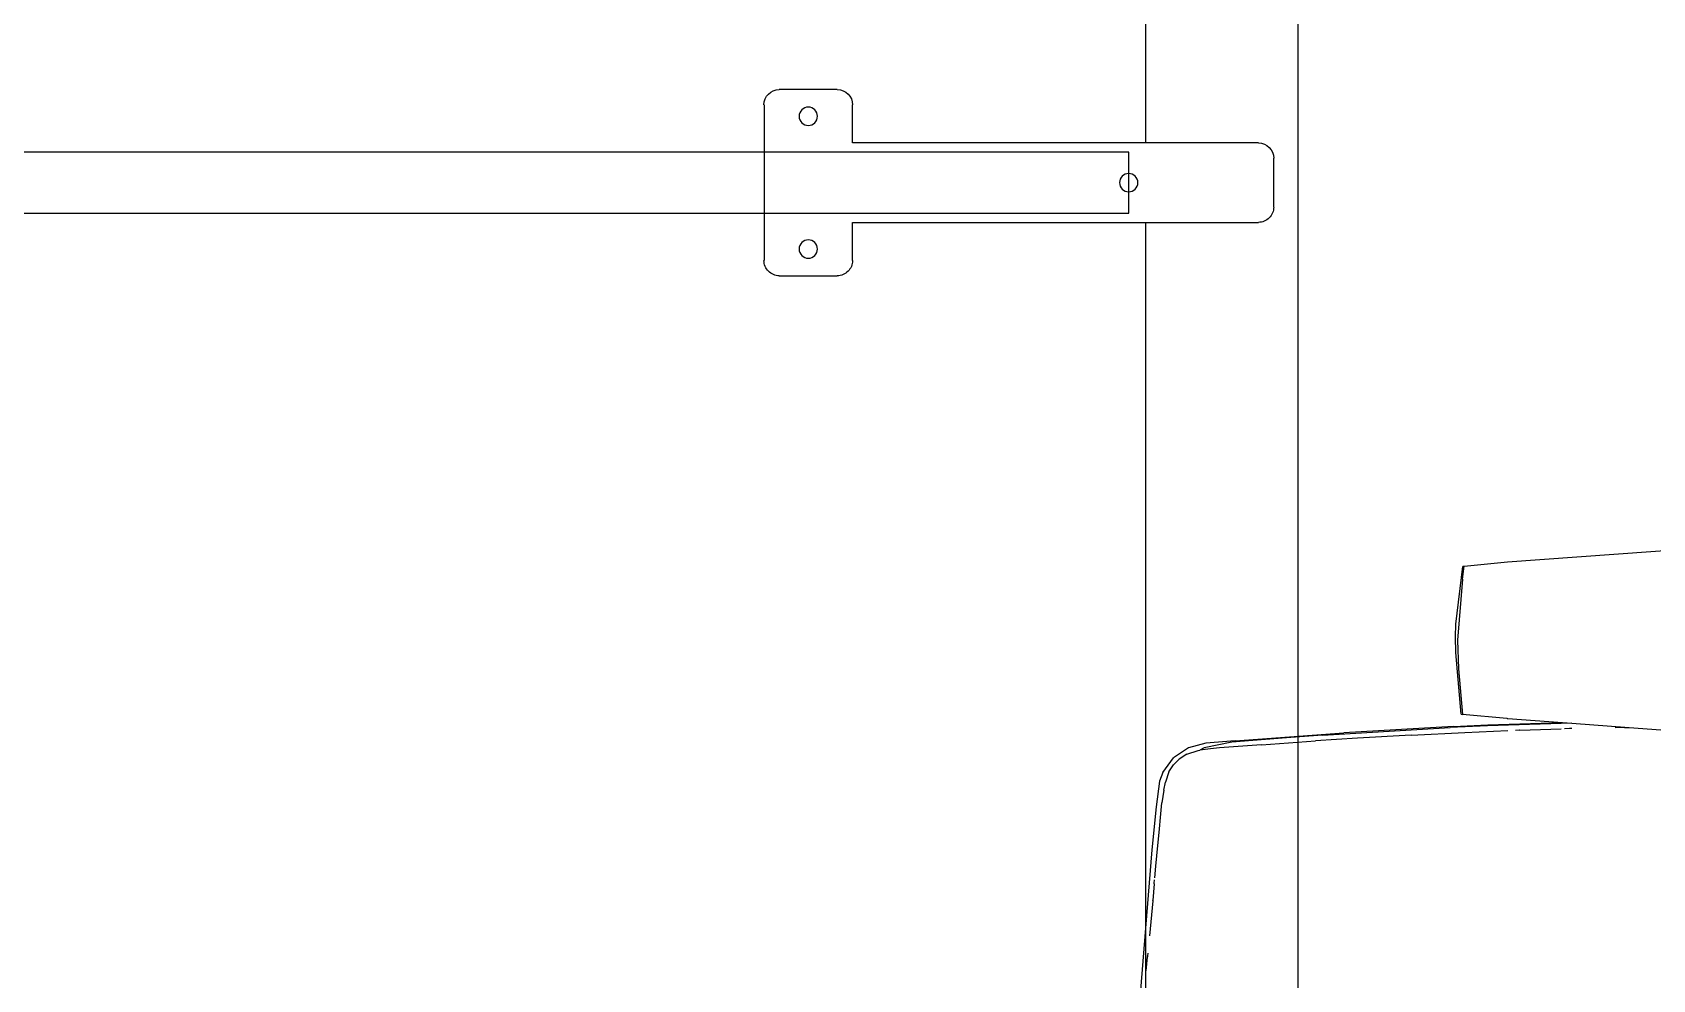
# Model space of a CAD drawing. Header units: millimetres. Extents: x 151130 to 215929, y 2134 to 34533.
# Drawn here: x 166095 to 166625, y 10729 to 11039 of the extents above; entities that cross this region are included whole.
import ezdxf

# ---------------------------------------------------------------- set-up
doc = ezdxf.new("R2010")
doc.units = ezdxf.units.MM
for name, color, linetype in [('2D', 7, 'Continuous'), ('MUEBLES', 8, 'Continuous'), ('OH CUBIERTA', 3, 'Continuous'), ('OH!-Furniture', 7, 'Continuous')]:
    doc.layers.add(name, color=color, linetype=linetype)

# ---------------------------------------------------------------- blocks, each defined once
blk = doc.blocks.new('SP.LI.5LTD.120')
at = {"layer": '2D'}
for p, q in [((5, -597), (5, 597)), ((55, 597), (55, 459)), ((156, 476.5), (175, 476.5)), ((151, 459), (151, 471.5)), ((180, 471.5), (180, 420.5)), ((18, 459), (151, 459)), ((13, 438), (13, 454)), ((151, 433), (18, 433)), ((55, 433), (55, 164)), ((151, 420.5), (151, 433)), ((175, 415.5), (156, 415.5))]:
    blk.add_line(p, q, dxfattribs=at)
for centre, major_axis, start_param, end_param in [((156, 471.5), (-3.54, 3.54), -0.785398, 0.785398), ((175, 471.5), (3.54, 3.54), 5.497787, 7.068583), ((165.5, 467.75), (-2.12, 2.12), -0.785398, 5.497787), ((18, 454), (-3.54, 3.54), -0.785398, 0.785398), ((60.5, 446), (-2.12, 2.12), -0.785398, 5.497787), ((18, 438), (3.54, 3.54), 2.356194, 3.926991), ((165.5, 424.25), (-2.12, 2.12), -0.785398, 5.497787), ((156, 420.5), (3.54, 3.54), 2.356194, 3.926991), ((175, 420.5), (-3.54, 3.54), 2.356194, 3.926991)]:
    blk.add_ellipse(centre, major_axis=major_axis, ratio=1, start_param=start_param, end_param=end_param, dxfattribs=at)
blk = doc.blocks.new('SILLA YON')
for p, q in [((524.35, -206.72), (532.35, -110.02)), ((526.22, -167.07), (525.85, -171.61)), ((525.74, -172.82), (525.82, -171.95)), ((525.82, -171.91), (525.85, -171.61)), ((525.82, -171.91), (525.82, -171.95)), ((524.13, -190.06), (525.21, -178.53)), ((523.62, -195.55), (524.13, -190.09)), ((524.13, -190.06), (524.13, -190.09)), ((523.6, -195.78), (523.49, -196.9)), ((523.62, -195.55), (523.6, -195.78)), ((523.07, -201.39), (522.45, -208.14)), ((523.43, -197.57), (523.07, -201.39)), ((523.03, -220.84), (524.35, -206.72)), ((522.45, -208.14), (522.05, -212.37)), ((522.05, -212.37), (521.48, -218.54)), ((520.52, -226.28), (521.13, -222.14)), ((521.48, -218.54), (521.13, -222.14)), ((521.9, -229.25), (523.03, -220.84)), ((520.52, -226.28), (519.98, -228.93)), ((520.79, -232.04), (517.27, -236.8)), ((518.79, -232.22), (517.32, -234.59)), ((518.79, -232.22), (519.98, -228.93)), ((520.79, -232.04), (521.9, -229.25)), ((512.93, -238), (509.21, -239.24)), ((512.43, -240.09), (517.27, -236.8)), ((512.93, -238), (515.5, -236.42)), ((515.5, -236.42), (517.32, -234.59)), ((439.43, -244.32), (457, -243.31)), ((457, -243.31), (470.79, -242.42)), ((497.12, -242.37), (461.47, -245.06)), ((468.51, -244.3), (480.33, -243.44)), ((488.48, -241.16), (470.79, -242.42)), ((480.33, -243.44), (498.18, -242.01)), ((488.48, -241.16), (502.18, -240.08)), ((497.12, -242.37), (506.66, -241.62)), ((498.18, -242.01), (507.3, -240.15)), ((502.18, -240.08), (502.22, -240.08)), ((502.22, -240.08), (505.22, -239.83)), ((505.22, -239.83), (508.69, -239.32)), ((506.66, -241.62), (512.43, -240.09)), ((507.3, -240.15), (508.69, -239.32)), ((509.21, -239.24), (508.69, -239.32)), ((368.02, -246.8), (347.94, -245.34)), ((369.52, -246.78), (368.02, -246.8)), ((386.78, -248.16), (368.02, -246.8)), ((369.52, -246.78), (369.75, -246.78)), ((369.75, -246.78), (370.55, -246.76)), ((370.55, -246.76), (372.56, -246.73)), ((386.78, -246.43), (387.57, -246.41)), ((386.78, -248.16), (414.41, -247.35)), ((389.87, -248.38), (386.78, -248.16)), ((387.57, -246.41), (389.23, -246.36)), ((414.28, -247.66), (389.87, -248.38)), ((407.72, -249.68), (389.87, -248.38)), ((403.82, -245.9), (390.34, -246.33)), ((403.82, -245.9), (403.87, -245.89)), ((403.87, -245.89), (403.9, -245.89)), ((403.9, -245.89), (405.3, -245.85)), ((421.88, -245.18), (407.78, -245.76)), ((425.61, -247.14), (414.28, -247.66)), ((414.41, -247.35), (426.66, -246.79)), ((439.43, -244.32), (421.88, -245.18)), ((425.61, -247.14), (461.47, -245.06)), ((468.51, -244.3), (426.66, -246.79)), ((407.94, -249.7), (407.72, -249.68)), ((407.94, -249.7), (408.11, -249.71)), ((408.11, -249.71), (422.65, -251.09)), ((423.91, -266), (422.65, -251.09)), ((423.04, -251.12), (422.65, -251.09)), ((423.04, -251.12), (424.81, -271.4)), ((424.29, -275.39), (423.91, -266)), ((422.64, -295.39), (424.29, -275.39)), ((424.81, -271.4), (424.89, -276.47)), ((424.81, -280.64), (422.48, -299.51)), ((424.89, -276.47), (424.81, -280.64)), ((422.64, -295.39), (422.07, -299.63)), ((407.86, -301.01), (348.09, -305.38)), ((422.07, -299.63), (407.86, -301.01)), ((422.27, -299.57), (422.07, -299.63)), ((422.27, -299.57), (422.48, -299.51))]:
    blk.add_line(p, q)
blk = doc.blocks.new('MR8')
at = {"layer": 'MUEBLES'}
blk.add_lwpolyline([(-55.5, -147), (-1219.5, -147), (-1219.5, -167), (-55.5, -167)], close=True, dxfattribs=at)
at = {"layer": 'OH CUBIERTA'}
blk.add_lwpolyline([(0, 0), (-1250, 0), (-1250, -1200), (0, -1200)], close=True, dxfattribs=at)
at = {"xscale": -1}
blk.add_blockref('SP.LI.5LTD.120', (5, -603), dxfattribs=at)
at = {"layer": 'OH!-Furniture', "rotation": 180}
blk.add_blockref('SILLA YON', (476.47, -582.26, -3132), dxfattribs=at)

msp = doc.modelspace()

# ---------------------------------------------------------------- block references
at = {"color": 5}
msp.add_blockref('MR8', (166509.22, 11147.21), dxfattribs=at)

doc.saveas('drawing.dxf')
